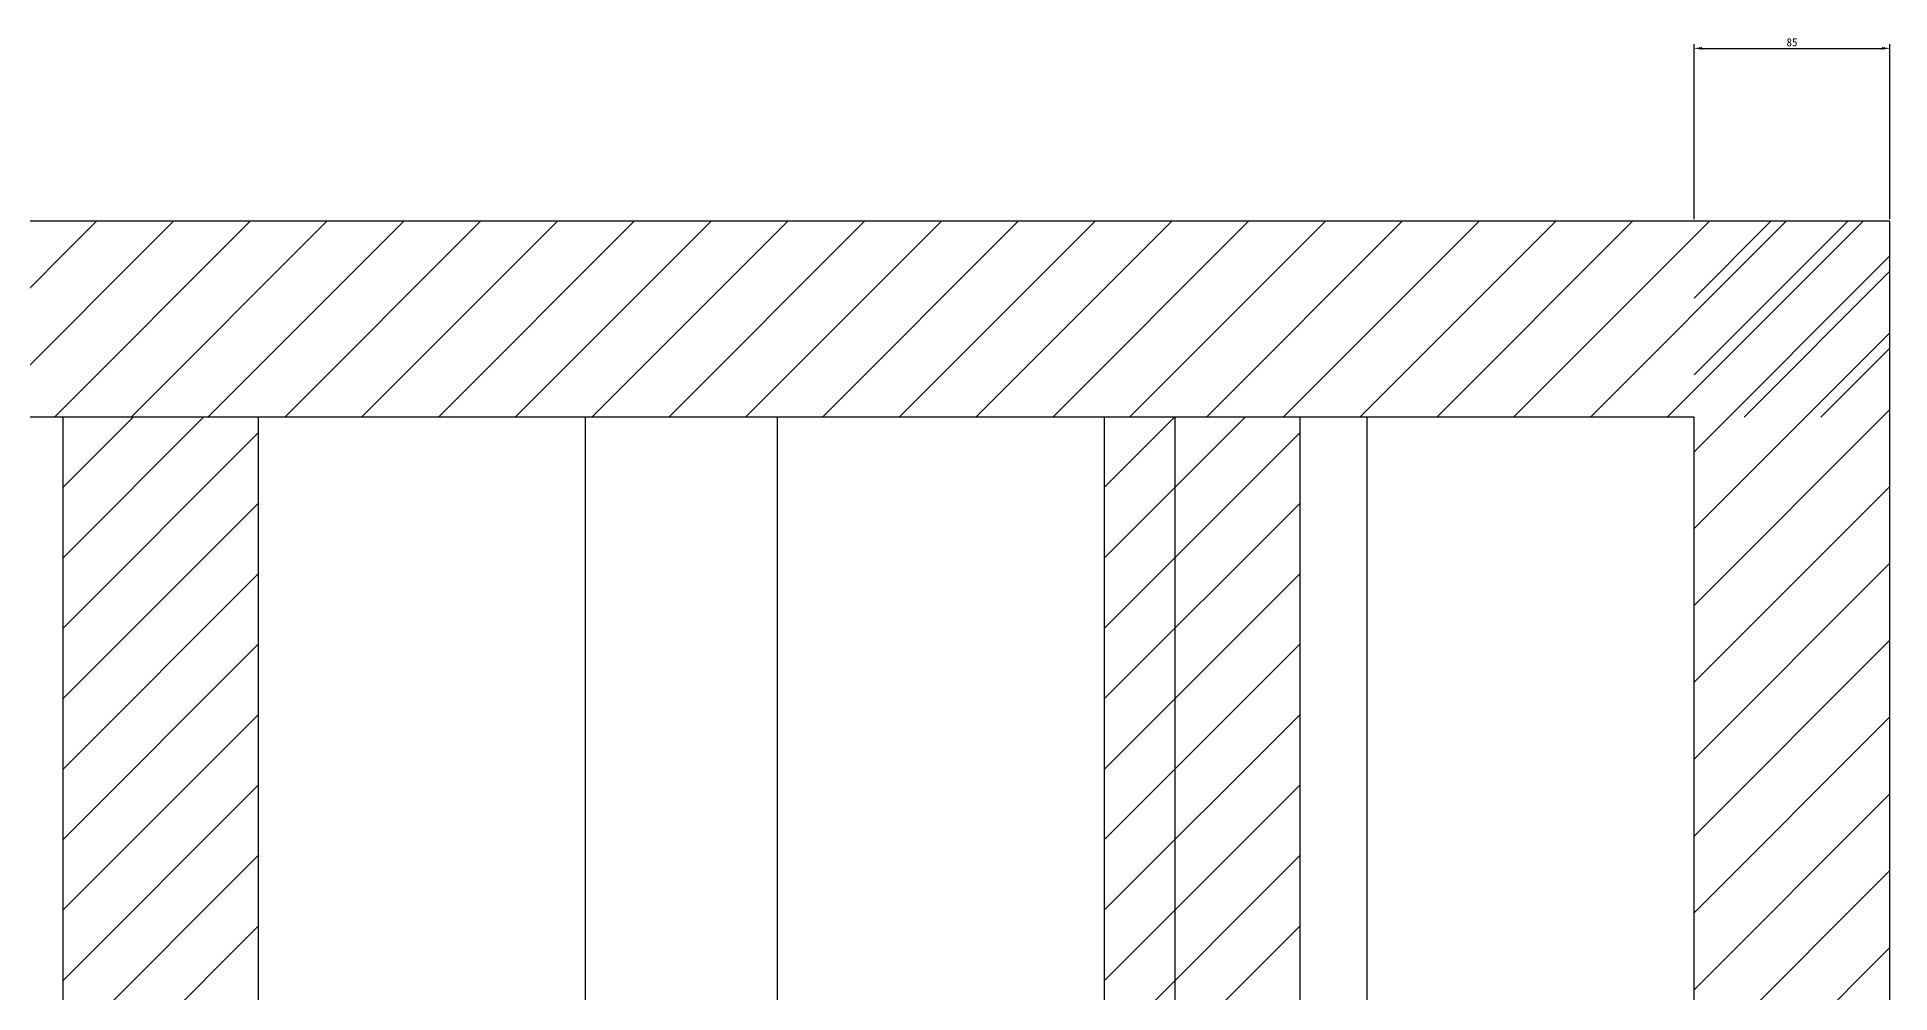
# Model space of a CAD drawing. Header units: metres. Extents: x 25 to 3026, y -95 to 1779.
# Drawn here: x 2447 to 3026, y 816 to 1115 of the extents above; entities that cross this region are included whole.
import ezdxf

# ---------------------------------------------------------------- set-up
doc = ezdxf.new("R2010")
doc.units = ezdxf.units.M
for name, color, linetype in [('CAISSON', 7, 'Continuous'), ('CENTER', 8, 'Continuous'), ('DIM', 2, 'Continuous'), ('HATCH', 8, 'Continuous')]:
    doc.layers.add(name, color=color, linetype=linetype)
doc.dimstyles.new('ISO-25', dxfattribs={"dimtxt": 2.5, "dimasz": 2.5, "dimexe": 1.25, "dimexo": 0.625, "dimtad": 1, "dimdsep": 46, "dimtxsty": 'Standard', "dimcen": 2.5, "dimadec": 0, "dimazin": 0, "dimtfac": 1, "dimtmove": 0, "dimatfit": 3, "dimfxl": 1, "dimarcsym": 0})

# ---------------------------------------------------------------- blocks, each defined once
blk = doc.blocks.new('*D19')
at = {"layer": 'Defpoints', "color": 0, "transparency": 16777216}
for p in [(3026.4, 1111), (2965.2, 1057), (3026.4, 1057)]:
    blk.add_point(p, dxfattribs=at)
at = {"layer": 'DIM', "color": 0, "lineweight": -2, "transparency": 16777216}
for p, q in [((2965.2, 1057.62), (2965.2, 1112.25)), ((3026.4, 1057.62), (3026.4, 1112.25)), ((2967.7, 1111), (3023.9, 1111))]:
    blk.add_line(p, q, dxfattribs=at)
at = {"layer": 'DIM', "color": 0, "transparency": 16777216}
for points in [[(2967.7, 1111.42), (2967.7, 1110.58), (2965.2, 1111)], [(3023.9, 1111.42), (3023.9, 1110.58), (3026.4, 1111)]]:
    blk.add_solid(points, dxfattribs=at)
at = {"layer": 'DIM', "color": 0, "transparency": 16777216, "insert": (2995.8, 1112.88), "char_height": 2.5, "attachment_point": 5}
blk.add_mtext('85', dxfattribs=at)

msp = doc.modelspace()

# ---------------------------------------------------------------- linework, layer by layer
at = {"layer": 'CAISSON'}
for points in [[(2130, 265), (3026.4, 265), (3026.4, 1057), (2130, 1057), (2130, 265)], [(2191.2, 326.2), (2965.2, 326.2), (2965.2, 995.8), (2191.2, 995.8), (2191.2, 326.2)], [(2455.44, 326.2), (2516.64, 326.2), (2516.64, 995.8), (2455.44, 995.8), (2455.44, 326.2)], [(2780.88, 326.2), (2842.08, 326.2), (2842.08, 995.8), (2780.88, 995.8), (2780.88, 326.2)]]:
    msp.add_lwpolyline(points, close=True, dxfattribs=at)
at = {"layer": 'CENTER'}
for p, q in [((2618.76, 326.2), (2618.76, 995.8)), ((2678.76, 326.2), (2678.76, 995.8)), ((2803.08, 326.2), (2803.08, 995.8)), ((2863.08, 326.2), (2863.08, 995.8))]:
    msp.add_line(p, q, dxfattribs=at)
at = {"layer": 'HATCH'}
for p, q in [((2404.8, 995.8), (2466, 1057)), ((2428.8, 995.8), (2490, 1057)), ((2452.8, 995.8), (2514, 1057)), ((2476.8, 995.8), (2538, 1057)), ((2500.8, 995.8), (2562, 1057)), ((2524.8, 995.8), (2586, 1057)), ((2548.8, 995.8), (2610, 1057)), ((2572.8, 995.8), (2634, 1057)), ((2596.8, 995.8), (2658, 1057)), ((2620.8, 995.8), (2682, 1057)), ((2644.8, 995.8), (2706, 1057)), ((2668.8, 995.8), (2730, 1057)), ((2692.8, 995.8), (2754, 1057)), ((2716.8, 995.8), (2778, 1057)), ((2740.8, 995.8), (2802, 1057)), ((2764.8, 995.8), (2826, 1057)), ((2788.8, 995.8), (2850, 1057)), ((2812.8, 995.8), (2874, 1057)), ((2836.8, 995.8), (2898, 1057)), ((2860.8, 995.8), (2922, 1057)), ((2884.8, 995.8), (2946, 1057)), ((2908.8, 995.8), (2970, 1057)), ((2932.8, 995.8), (2994, 1057)), ((2956.8, 995.8), (3018, 1057)), ((2965.2, 1057), (2965.2, 1057)), ((2965.2, 1033), (2989.2, 1057)), ((2965.2, 1009), (3013.2, 1057)), ((2965.2, 985), (3026.4, 1046.2)), ((3026.4, 1041.4), (2980.8, 995.8)), ((2965.2, 961), (3026.4, 1022.2)), ((3026.4, 1017.4), (3004.8, 995.8)), ((2965.2, 937), (3026.4, 998.2)), ((2455.44, 995.8), (2455.44, 995.8)), ((2455.44, 973.8), (2477.44, 995.8)), ((2455.44, 951.8), (2499.44, 995.8)), ((2455.44, 929.8), (2516.64, 991)), ((2780.88, 995.8), (2780.88, 995.8)), ((2780.88, 973.8), (2802.88, 995.8)), ((2780.88, 951.8), (2824.88, 995.8)), ((2780.88, 929.8), (2842.08, 991)), ((2965.2, 913), (3026.4, 974.2)), ((2455.44, 907.8), (2516.64, 969)), ((2780.88, 907.8), (2842.08, 969)), ((2965.2, 889), (3026.4, 950.2)), ((2455.44, 885.8), (2516.64, 947)), ((2780.88, 885.8), (2842.08, 947)), ((2455.44, 863.8), (2516.64, 925)), ((2780.88, 863.8), (2842.08, 925)), ((2965.2, 865), (3026.4, 926.2)), ((2455.44, 841.8), (2516.64, 903)), ((2780.88, 841.8), (2842.08, 903)), ((2965.2, 841), (3026.4, 902.2)), ((2455.44, 819.8), (2516.64, 881)), ((2780.88, 819.8), (2842.08, 881)), ((2965.2, 817), (3026.4, 878.2)), ((2455.44, 797.8), (2516.64, 859)), ((2780.88, 797.8), (2842.08, 859)), ((2965.2, 793), (3026.4, 854.2)), ((2455.44, 775.8), (2516.64, 837)), ((2780.88, 775.8), (2842.08, 837)), ((2965.2, 769), (3026.4, 830.2))]:
    msp.add_line(p, q, dxfattribs=at)

# ---------------------------------------------------------------- dimensions: what is measured, and where the dimension line sits
at = {"layer": 'DIM'}
dim = msp.add_linear_dim(base=(3026.4, 1111), p1=(2965.2, 1057), p2=(3026.4, 1057), text='85', dimstyle='ISO-25', dxfattribs=at)
dim.commit()
dim.dimension.update_dxf_attribs({"geometry": '*D19', "text_midpoint": (2995.8, 1112.875)})

doc.saveas('drawing.dxf')
